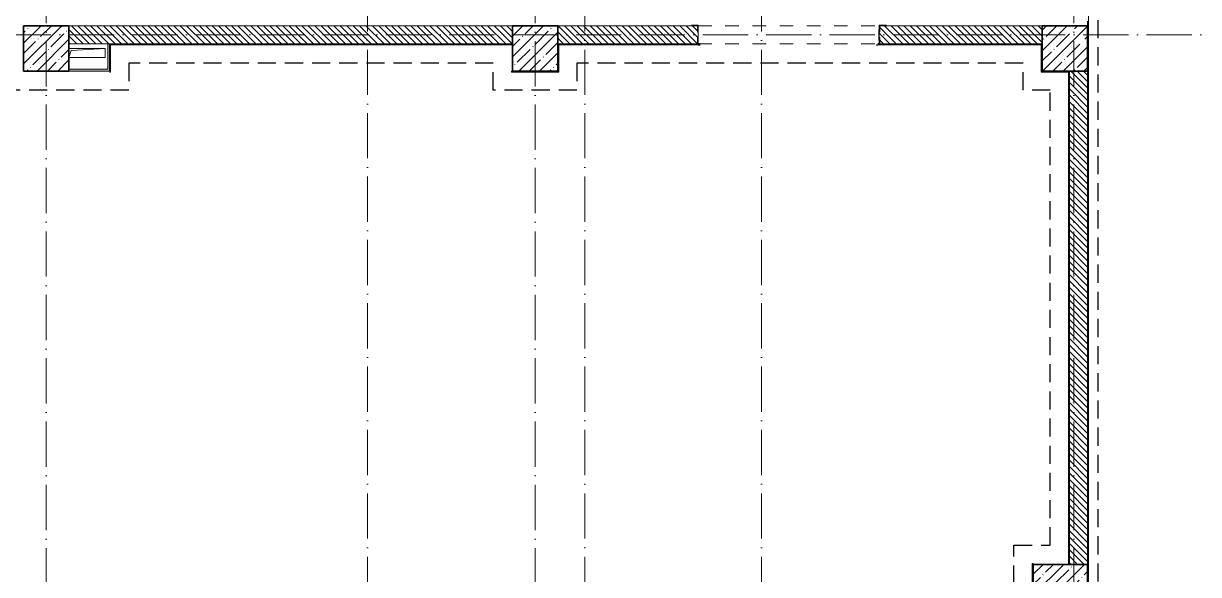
# Model space of a CAD drawing. Header units: millimetres. Extents: x -213536 to 1564669, y -45299 to 942238.
# Drawn here: x 286096 to 299071, y 251504 to 257590 of the extents above; entities that cross this region are included whole.
import ezdxf

# ---------------------------------------------------------------- set-up
doc = ezdxf.new("R2010")
doc.units = ezdxf.units.MM
for name, pattern in [('50_200_ШТРИХ_1Т_ш5_п1_п1_', [700, 500, -100, 0, -100]), ('Штрих короткий', [300, 150, -150]), ('Штриховая _2 мм - 1 мм_', [300, 200, -100])]:
    doc.linetypes.add(name, pattern=pattern)
for name, color, linetype, lineweight in [('0-1', 7, 'Continuous', 5), ('0-2', 7, 'Continuous', 9), ('Несущие колонны', 7, 'Continuous', 9), ('Несущие колонны-1', 7, 'Continuous', 35), ('Обобщенные модели', 7, 'Continuous', 9), ('Оси-2', 7, '50_200_ШТРИХ_1Т_ш5_п1_п1_', 9), ('Перемычка-1', 7, 'Штрих короткий', 9), ('Стены', 7, 'Continuous', 9), ('Стены-1', 7, 'Continuous', 13), ('Штриховка разреза-1', 7, 'Continuous', 9)]:
    doc.layers.add(name, color=color, linetype=linetype, lineweight=lineweight)
doc.layers.add('СТ-1_1', color=7, linetype='Штриховая _2 мм - 1 мм_', lineweight=90, true_color=0x888888)
doc.layers.add('Штриховка разреза-3', color=7, linetype='Continuous', lineweight=9, true_color=0x0080ff)
doc.layers.get('0-2').off()
pattern_1 = [(135, (0, 0), (-35.35534, -35.35534), [])]

# ---------------------------------------------------------------- blocks, each defined once
blk = doc.blocks.new('BSC_Колонна _Прямоугольная - 500х500-25642906-АИ2_02_План отделки стен 2-го этажа _Часть 2_')
at = {"layer": 'Несущие колонны'}
h = blk.add_hatch(dxfattribs=at)
h.set_pattern_fill('FP_13', color=256, style=0, pattern_type=2)
h.set_pattern_definition([(45, (-91350, -44500), (-114.04925, 114.04925), []), (45, (-91235.95, -44500), (-114.04925, 114.04925), [201.613, -40.323, 3.353, -36.97])])
h.paths.add_polyline_path([(-250, -250), (250, -250), (250, 250), (-250, 250)], flags=0)
at = {"layer": 'Несущие колонны-1'}
for p, q in [((250, 250), (-250, 250)), ((-250, 250), (-250, -250)), ((250, -250), (250, 250)), ((-250, -250), (250, -250))]:
    blk.add_line(p, q, dxfattribs=at)
blk = doc.blocks.new('BSC_Колонна _Прямоугольная - 600х600-26981669-АИ2_02_План отделки стен 2-го этажа _Часть 2_')
at = {"layer": 'Несущие колонны'}
h = blk.add_hatch(dxfattribs=at)
h.set_pattern_fill('FP_19', color=256, style=0, pattern_type=2)
h.set_pattern_definition([(45, (-91300, -38500), (-114.04925, 114.04925), []), (45, (-91185.95, -38500), (-114.04925, 114.04925), [201.613, -40.323, 3.353, -36.97])])
h.paths.add_polyline_path([(-300, -300), (300, -300), (300, 300), (-300, 300), (-300, -121)], flags=0)
at = {"layer": 'Несущие колонны-1'}
for p, q in [((300, 300), (-300, 300)), ((-300, 300), (-300, -300)), ((300, -300), (300, 300)), ((-300, -300), (300, -300))]:
    blk.add_line(p, q, dxfattribs=at)
blk = doc.blocks.new('BSC_Колонна _Прямоугольная - 500х500-V15-АИ2_02_План отделки стен 2-го этажа _Часть 2_')
at = {"layer": 'Несущие колонны'}
h = blk.add_hatch(dxfattribs=at)
h.set_pattern_fill('FP_23', color=256, style=0, pattern_type=2)
h.set_pattern_definition([(45, (-80100, -44500), (-114.04925, 114.04925), []), (45, (-79985.95, -44500), (-114.04925, 114.04925), [201.613, -40.323, 3.353, -36.97])])
h.paths.add_polyline_path([(-250, -250), (250, -250), (250, 250), (-250, 250)], flags=0)
at = {"layer": 'Несущие колонны-1'}
for p, q in [((250, 250), (-250, 250)), ((-250, 250), (-250, -250)), ((250, -250), (250, 250)), ((-250, -250), (250, -250))]:
    blk.add_line(p, q, dxfattribs=at)
blk = doc.blocks.new('BSC_Колонна _Прямоугольная - 500х500-V16-АИ2_02_План отделки стен 2-го этажа _Часть 2_')
at = {"layer": 'Несущие колонны'}
h = blk.add_hatch(dxfattribs=at)
h.set_pattern_fill('FP_24', color=256, style=0, pattern_type=2)
h.set_pattern_definition([(45, (-85500, -44500), (-114.04925, 114.04925), []), (45, (-85385.95, -44500), (-114.04925, 114.04925), [201.613, -40.323, 3.353, -36.97])])
h.paths.add_polyline_path([(-250, -250), (250, -250), (250, 250), (-250, 250)], flags=0)
at = {"layer": 'Несущие колонны-1'}
for p, q in [((250, 250), (-250, 250)), ((-250, 250), (-250, -250)), ((250, -250), (250, 250)), ((-250, -250), (250, -250))]:
    blk.add_line(p, q, dxfattribs=at)
blk = doc.blocks.new('Проем_Дверь_Прямоугольный - 2000х2100h_дверные проемы-28474553-АИ2_02_План отделки стен 2-го этажа _Часть 2_')
at = {"layer": 'Перемычка-1'}
for p, q in [((1000, 100), (-1000, 100)), ((1000, -100), (-1000, -100))]:
    blk.add_line(p, q, dxfattribs=at)
blk = doc.blocks.new('АР_Перемычка - АР_Перемычка-28474554-АИ2_02_План отделки стен 2-го этажа _Часть 2_')
at = {"layer": 'Обобщенные модели'}
blk.add_line((-400, -100), (-392, -100), dxfattribs=at)
blk = doc.blocks.new('Фахверк_СКБ_Уголок - 200_3380-28509457-АИ2_02_План отделки стен 2-го этажа _Часть 2_')
at = {"layer": 'Обобщенные модели'}
for p, q in [((200, 156), (125, 156)), ((125, 156), (125, 81)), ((131, 81), (131, 150)), ((131, 150), (200, 150)), ((200, 150), (200, 156)), ((125, 81), (131, 81)), ((131, 19), (125, 19)), ((125, 19), (125, -56)), ((131, -50), (131, 19)), ((125, -56), (200, -56)), ((200, -50), (131, -50)), ((200, -56), (200, -50))]:
    blk.add_line(p, q, dxfattribs=at)
blk = doc.blocks.new('154_Стойка_СКБ_Уголок - СМ-2180_200-28268025-АИ2_02_План отделки стен 2-го этажа _Часть 2_')
at = {"layer": 'Обобщенные модели'}
for p, q in [((125, 156), (125, 81)), ((200, 156), (125, 156)), ((131, 81), (131, 150)), ((131, 150), (200, 150)), ((200, 150), (200, 156)), ((125, 81), (131, 81)), ((131, 19), (125, 19)), ((125, 19), (125, -56)), ((131, -50), (131, 19)), ((125, -56), (200, -56)), ((200, -50), (131, -50)), ((200, -56), (200, -50))]:
    blk.add_line(p, q, dxfattribs=at)
blk = doc.blocks.new('Стойка_Влож_Полоса боковая - Полоса-28213942-АИ2_02_План отделки стен 2-го этажа _Часть 2_')
at = {"layer": 'Обобщенные модели'}
for p, q in [((-5, 60), (0, 60)), ((-5, -60), (-5, 60)), ((0, 31), (0, -31)), ((0, -60), (-5, -60))]:
    blk.add_line(p, q, dxfattribs=at)
blk = doc.blocks.new('AR_Отверстие прямоугольное _в плите_ - AR_Отверстие прямоугольное _в плите_-30511579-АИ2_02_План отделки стен 2-го этажа _Часть 2_')
at = {"layer": 'Обобщенные модели'}
for p, q in [((200, 50), (-200, 50)), ((-200, -50), (-175, 25)), ((-175, 25), (200, 50)), ((200, -50), (200, 50)), ((-200, -50), (200, -50))]:
    blk.add_line(p, q, dxfattribs=at)
blk = doc.blocks.new('0125-Р-ОО-Ш2-АР-о_23_10_2024_rvt-1-АИ2_02_План отделки стен 2-го этажа _Часть 2_')
at = {"layer": 'Штриховка разреза-1'}
h = blk.add_hatch(dxfattribs=at)
h.set_pattern_fill('FP_2', color=256, style=0, pattern_type=2)
h.set_pattern_definition(pattern_1)
h.paths.add_polyline_path([(85250, 44550), (85250, 44750), (80350, 44750), (80350, 44550), (83562, 44550)], flags=0)
h = blk.add_hatch(dxfattribs=at)
h.set_pattern_fill('FP_2', color=256, style=0, pattern_type=2)
h.set_pattern_definition(pattern_1)
h.paths.add_polyline_path([(91100, 44550), (91100, 44750), (89306, 44750), (89306, 44681), (89300, 44681), (89300, 44619), (89306, 44619), (89306, 44550), (91018, 44550)], flags=0)
h.paths.add_polyline_path([(87290, 44550), (87294, 44551), (87294, 44619), (87300, 44619), (87300, 44681), (87294, 44681), (87294, 44750), (85750, 44750), (85750, 44550), (87225, 44550)], flags=0)
h = blk.add_hatch(dxfattribs=at)
h.set_pattern_fill('FP_2', color=256, style=0, pattern_type=2)
h.set_pattern_definition(pattern_1)
h.paths.add_polyline_path([(91600, 38800), (91600, 44250), (91400, 44250), (91400, 38800)], flags=0)
at = {"layer": 'Стены-1'}
for p, q in [((85250, 44750), (80350, 44750)), ((87225, 44750), (85750, 44750)), ((87300, 44619), (87300, 44681)), ((91100, 44750), (89375, 44750)), ((80350, 44550), (85250, 44550)), ((85750, 44550), (87225, 44550)), ((89375, 44550), (91100, 44550)), ((91400, 44250), (91400, 38800)), ((91600, 38800), (91600, 44250))]:
    blk.add_line(p, q, dxfattribs=at)
at = {"layer": '0-2'}
for name, p in [('BSC_Колонна _Прямоугольная - 500х500-V15-АИ2_02_План отделки стен 2-го этажа _Часть 2_', (80100, 44500)), ('BSC_Колонна _Прямоугольная - 500х500-V16-АИ2_02_План отделки стен 2-го этажа _Часть 2_', (85500, 44500)), ('Стойка_Влож_Полоса боковая - Полоса-28213942-АИ2_02_План отделки стен 2-го этажа _Часть 2_', (89300, 44650)), ('154_Стойка_СКБ_Уголок - СМ-2180_200-28268025-АИ2_02_План отделки стен 2-го этажа _Часть 2_', (89175, 44600)), ('BSC_Колонна _Прямоугольная - 500х500-25642906-АИ2_02_План отделки стен 2-го этажа _Часть 2_', (91350, 44500)), ('AR_Отверстие прямоугольное _в плите_ - AR_Отверстие прямоугольное _в плите_-30511579-АИ2_02_План отделки стен 2-го этажа _Часть 2_', (80550, 44450)), ('BSC_Колонна _Прямоугольная - 600х600-26981669-АИ2_02_План отделки стен 2-го этажа _Часть 2_', (91300, 38500))]:
    blk.add_blockref(name, p, dxfattribs=at)
at = {"layer": '0-2', "rotation": 180}
for name, p in [('Фахверк_СКБ_Уголок - 200_3380-28509457-АИ2_02_План отделки стен 2-го этажа _Часть 2_', (87425, 44700)), ('Проем_Дверь_Прямоугольный - 2000х2100h_дверные проемы-28474553-АИ2_02_План отделки стен 2-го этажа _Часть 2_', (88300, 44650)), ('АР_Перемычка - АР_Перемычка-28474554-АИ2_02_План отделки стен 2-го этажа _Часть 2_', (89300, 44650))]:
    blk.add_blockref(name, p, dxfattribs=at)
blk = doc.blocks.new('101_Уголок настенный вертикальный_Металл-ПМЮ-02_ - ДШ-2_Накладной профиль для деформационного шва Гидроконтур ПСН-100 белый _для 50мм шва_-20958077-АИ2_02_План отделки стен 2-го этажа _Часть 2_')
at = {"layer": 'Обобщенные модели'}
for p, q in [((145, 8), (125, 8)), ((125, 8), (125, -12)), ((127, -12), (127, 6)), ((127, 6), (145, 6)), ((145, 6), (145, 8)), ((125, -12), (127, -12))]:
    blk.add_line(p, q, dxfattribs=at)
blk = doc.blocks.new('Оси1')
at = {"layer": 'Оси-2'}
for p, q in [((286345.6, 264395.4), (286345.6, 224015.2)), ((289895.6, 210594.5), (289895.6, 264395.4)), ((291745.6, 264395.4), (291745.6, 227065.2)), ((294245.6, 210594.5), (294245.6, 264395.4)), ((297695.6, 264395.4), (297695.6, 210594.5)), ((292295.6, 210594.5), (292295.6, 263125.4)), ((283095.6, 257465.2), (312453.9, 257465.2))]:
    blk.add_line(p, q, dxfattribs=at)

msp = doc.modelspace()

# ---------------------------------------------------------------- hatches: boundary and pattern name
at = {"layer": 'Штриховка разреза-3'}
for points in [[(287045.6, 257065.2), (287045.6, 257365.2), (287025.6, 257365.2), (287025.6, 257065.2)], [(287025.6, 257065.2), (287025.6, 257085.2), (286595.6, 257085.2), (286595.6, 257065.2)]]:
    msp.add_hatch(color=256, dxfattribs=at).paths.add_polyline_path(points, flags=0)

# ---------------------------------------------------------------- linework, layer by layer
at = {"layer": 'СТ-1_1', "lineweight": 25}
for p, q in [((297957.6, 258227.2), (297957.6, 240927.2)), ((291283, 257153.2), (287257, 257153.2)), ((287257, 257153.2), (287257, 256853.2)), ((291283, 256853.2), (291283, 257153.2)), ((297133, 257153.2), (292207, 257153.2)), ((292207, 257153.2), (292207, 256853.2)), ((297133, 256853.2), (297133, 257153.2)), ((287257, 256853.2), (285883, 256853.2)), ((292207, 256853.2), (291283, 256853.2)), ((297433, 256853.2), (297133, 256853.2)), ((297433, 251827.2), (297433, 256853.2)), ((297033, 250803.2), (297033, 251827.2)), ((297033, 251827.2), (297433, 251827.2))]:
    msp.add_line(p, q, dxfattribs=at)
at = {"layer": 'Стены'}
for p, q in [((287095.6, 257353.2), (287057.6, 257353.2)), ((287057.6, 257353.2), (287057.6, 257315.2)), ((291483.6, 257353.2), (291445.6, 257353.2)), ((291483.6, 257353.2), (291483.6, 257365.2)), ((292045.6, 257353.2), (292007.6, 257353.2)), ((292007.6, 257353.2), (292007.6, 257315.2)), ((297333.6, 257315.2), (297333.6, 257353.2)), ((291483.6, 257065.2), (291495.6, 257065.2)), ((291483.6, 257065.2), (291483.6, 257053.2)), ((291495.6, 257053.2), (291483.6, 257053.2)), ((291995.6, 257053.2), (292007.6, 257053.2)), ((292007.6, 257065.2), (292007.6, 257053.2)), ((297333.6, 257065.2), (297333.6, 257053.2)), ((297345.6, 257053.2), (297333.6, 257053.2)), ((297633.6, 257053.2), (297595.6, 257053.2)), ((297633.6, 257015.2), (297633.6, 257053.2)), ((297245.6, 251627.2), (297233.6, 251627.2)), ((297233.6, 251615.2), (297233.6, 251627.2)), ((297245.6, 251627.2), (297245.6, 251615.2)), ((297633.6, 251627.2), (297633.6, 251665.2))]:
    msp.add_line(p, q, dxfattribs=at)
at = {"layer": 'Стены-1'}
for p, q in [((297857.6, 240827.2), (297857.6, 258115.2)), ((297845.6, 257615.2), (297845.6, 257565.2)), ((287045.6, 257365.2), (287025.6, 257365.2)), ((287025.6, 257365.2), (287025.6, 257085.2)), ((287045.6, 257365.2), (287045.6, 257065.2)), ((287057.6, 257315.2), (287045.6, 257315.2)), ((287057.6, 257053.2), (287057.6, 257315.2)), ((291445.6, 257365.2), (287095.6, 257365.2)), ((287095.6, 257365.2), (287095.6, 257353.2)), ((287095.6, 257353.2), (291445.6, 257353.2)), ((291445.6, 257353.2), (291445.6, 257365.2)), ((292007.6, 257315.2), (291995.6, 257315.2)), ((292007.6, 257065.2), (292007.6, 257315.2)), ((293470.6, 257365.2), (292045.6, 257365.2)), ((292045.6, 257365.2), (292045.6, 257353.2)), ((292045.6, 257353.2), (293545.6, 257353.2)), ((295545.6, 257359.2), (295545.6, 257353.2)), ((295545.6, 257353.2), (297345.6, 257353.2)), ((297345.6, 257365.2), (295620.6, 257365.2)), ((297345.6, 257315.2), (297333.6, 257315.2)), ((297333.6, 257315.2), (297333.6, 257065.2)), ((287025.6, 257085.2), (286595.6, 257085.2)), ((286595.6, 257065.2), (287045.6, 257065.2)), ((287045.6, 257053.2), (287057.6, 257053.2)), ((291495.6, 257065.2), (291495.6, 257053.2)), ((291495.6, 257053.2), (291995.6, 257053.2)), ((291995.6, 257065.2), (292007.6, 257065.2)), ((291995.6, 257053.2), (291995.6, 257065.2)), ((297333.6, 257065.2), (297345.6, 257065.2)), ((297345.6, 257065.2), (297345.6, 257053.2)), ((297345.6, 257053.2), (297595.6, 257053.2)), ((297595.6, 257053.2), (297595.6, 257065.2)), ((297845.6, 257065.2), (297845.6, 251615.2)), ((297645.6, 257015.2), (297633.6, 257015.2)), ((297633.6, 257015.2), (297633.6, 251665.2)), ((297645.6, 251665.2), (297645.6, 257015.2)), ((297245.6, 251615.2), (297233.6, 251615.2)), ((297233.6, 251615.2), (297233.6, 251015.2)), ((297633.6, 251665.2), (297645.6, 251665.2))]:
    msp.add_line(p, q, dxfattribs=at)

# ---------------------------------------------------------------- block references
at = {"color": 2, "lineweight": 30}
msp.add_blockref('Оси1', (0, 0), dxfattribs=at)
at = {"layer": '0-1'}
msp.add_blockref('0125-Р-ОО-Ш2-АР-о_23_10_2024_rvt-1-АИ2_02_План отделки стен 2-го этажа _Часть 2_', (206245.6, 212815.2), dxfattribs=at)
at = {"layer": 'Обобщенные модели', "rotation": 180}
for p in [(293690.6, 257359.2), (295658.6, 257359.2)]:
    msp.add_blockref('101_Уголок настенный вертикальный_Металл-ПМЮ-02_ - ДШ-2_Накладной профиль для деформационного шва Гидроконтур ПСН-100 белый _для 50мм шва_-20958077-АИ2_02_План отделки стен 2-го этажа _Часть 2_', p, dxfattribs=at)

doc.saveas('drawing.dxf')
